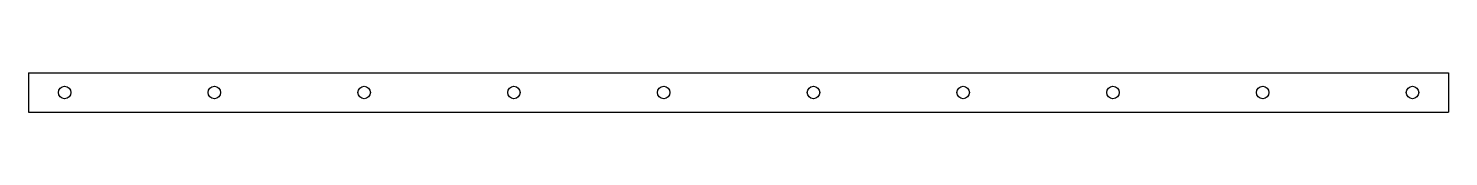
# Model space of a CAD drawing. Extents: x 921 to 2059, y 909 to 940.
import ezdxf

# ---------------------------------------------------------------- set-up
doc = ezdxf.new("R2010")
doc.units = 0
doc.layers.get('0').update_dxf_attribs({"linetype": 'CONTINUOUS'})

msp = doc.modelspace()

# ---------------------------------------------------------------- linework, layer by layer
for p, q in [((921, 940.4), (2059, 940.4)), ((921, 908.9), (2059, 908.9))]:
    msp.add_line(p, q)
at = {"color": 7, "linetype": 'CONTINUOUS'}
for p, q in [((921, 940.4), (921, 908.9)), ((2059, 940.4), (2059, 908.9))]:
    msp.add_line(p, q, dxfattribs=at)
for centre in [(950, 924.7), (1070, 924.7), (1190, 924.7), (1310, 924.7), (1430, 924.7), (1550, 924.7), (1670, 924.7), (1790, 924.7), (1910, 924.7), (2030, 924.7)]:
    msp.add_circle(centre, 5)

doc.saveas('drawing.dxf')
